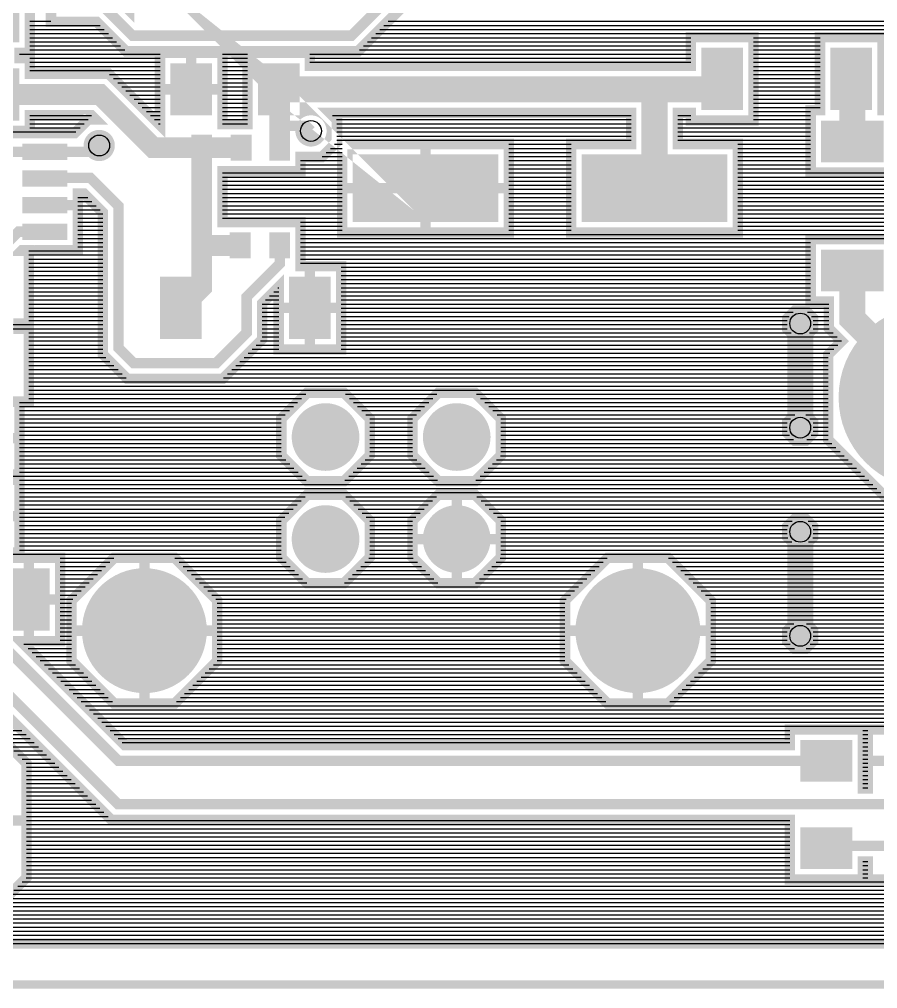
# Model space of a CAD drawing. Header units: inches. Extents: x -1.97 to 1.97, y -1.92 to 2.03.
# Drawn here: x 0.598 to 1.423, y -1.916 to -0.985 of the extents above; entities that cross this region are included whole.
import ezdxf

# ---------------------------------------------------------------- set-up
doc = ezdxf.new("R2010")
doc.units = ezdxf.units.IN
doc.layers.get('0').update_dxf_attribs({"linetype": 'CONTINUOUS'})

# ---------------------------------------------------------------- blocks, each defined once
blk = doc.blocks.new('EPAD')
at = {"const_width": 0.5}
blk.add_lwpolyline([(-0.25, 0, 1), (0.25, 0, 1)], format="xyb", close=True, dxfattribs=at)
blk = doc.blocks.new('RPAD')
blk.add_trace([(-0.5, -0.5), (-0.5, 0.5), (0.5, -0.5), (0.5, 0.5)])

msp = doc.modelspace()

# ---------------------------------------------------------------- linework, layer by layer
for points, const_width in [([(-1.86934, -1.911927), (-1.967765, -1.813502), (-1.967765, 1.926656), (-1.86934, 2.025081), (1.870817, 2.025081), (1.969243, 1.926656), (1.969243, -1.813502), (1.870817, -1.911927), (-1.86934, -1.911927)], 0.008), ([(0.663655, -0.957219), (0.707003, -1.000567), (0.917378, -1.000567), (0.9503, -0.967645), (0.9503, -0.897687), (0.937367, -0.884753), (0.925833, -0.873219), (0.917395, -0.873219), (0.901427, -0.873219), (0.894715, -0.873219), (0.892395, -0.873219)], 0.01), ([(0.628656, -0.92722), (0.628656, -0.987219), (0.672442, -0.987219), (0.70079, -1.015567), (0.923591, -1.015567), (0.9653, -0.973858)], 0.01), ([(0.703656, -0.92722), (0.703656, -0.976007), (0.698655, -0.971006)], 0.01), ([(0.848375, -1.108081), (0.848375, -1.087081), (0.848375, -1.053556), (0.845028, -1.050209), (0.847375, -1.052081)], 0.02), ([(1.925872, -0.957485), (1.925872, -1.681814), (1.866458, -1.6224), (1.757067, -1.6224), (1.679715, -1.699751), (1.679715, -1.809142), (1.74313, -1.872557), (0.54181, -1.872557), (0.605225, -1.809142), (0.605225, -1.699751), (0.527874, -1.6224)], 0.01), ([(0.548375, -0.947081), (0.608374, -0.947081), (0.608374, -1.017081)], 0.01), ([(0.608374, -1.017081), (0.598374, -1.017081), (0.598374, -1.022081), (0.608374, -1.022081), (0.608374, -1.037081), (0.684004, -1.037081), (0.733375, -1.086453), (0.733375, -1.017081), (0.793374, -1.017081), (0.793374, -1.085581), (0.817375, -1.085581), (0.817375, -1.017081), (0.877374, -1.017081), (0.877374, -1.029581), (1.243375, -1.029581), (1.243375, -1.002081), (1.303374, -1.002081), (1.303374, -1.082081), (1.243375, -1.082081), (1.243375, -1.074581), (1.230874, -1.074581), (1.230874, -1.104581), (1.288374, -1.104581), (1.288374, -1.189581), (1.128375, -1.189581), (1.128375, -1.104581), (1.185875, -1.104581), (1.185875, -1.074581), (0.896229, -1.074581), (0.903374, -1.081726), (0.903374, -1.102436), (0.88873, -1.117081), (0.868374, -1.117081), (0.868374, -1.130581), (0.793374, -1.130581), (0.793374, -1.179581), (0.868374, -1.179581), (0.868374, -1.222081), (0.907374, -1.222081), (0.907374, -1.302081), (0.847375, -1.302081), (0.847375, -1.241793), (0.831595, -1.257574), (0.831595, -1.292039), (0.793487, -1.330146), (0.701843, -1.330146), (0.678375, -1.306678), (0.678375, -1.170362), (0.660176, -1.152163), (0.654319, -1.152163), (0.654319, -1.206726), (0.600806, -1.206726), (0.600451, -1.207081), (0.607374, -1.207081), (0.607374, -1.277081), (0.592374, -1.277081)], 0.01), ([(1.427374, -1.072081), (1.438374, -1.072081), (1.438374, -1.132081), (1.358375, -1.132081), (1.358375, -1.072081), (1.367375, -1.072081), (1.367375, -1.002081), (1.427374, -1.002081), (1.427374, -1.072081)], 0.01), ([(0.763375, -1.017081), (0.763375, -1.052081)], 0.01), ([(0.847375, -1.052081), (1.210597, -1.052081), (1.263375, -1.052081), (1.273375, -1.042081)], 0.025), ([(1.398375, -1.102081), (1.398375, -1.043081), (1.397375, -1.042081)], 0.025), ([(1.208375, -1.147081), (1.208375, -1.054303), (1.210597, -1.052081)], 0.025), ([(0.578375, -1.057081), (0.67572, -1.057081), (0.708066, -1.089427), (0.72672, -1.108081), (0.773375, -1.108081)], 0.02), ([(0.733375, -1.052081), (0.763375, -1.052081)], 0.01), ([(0.793374, -1.052081), (0.763375, -1.052081)], 0.01), ([(0.591013, -1.094207), (0.651443, -1.094207), (0.664597, -1.081053), (0.671408, -1.081053), (0.667436, -1.077081), (0.608374, -1.077081), (0.608374, -1.092081), (0.548375, -1.092081)], 0.01), ([(0.878375, -1.092081), (0.873375, -1.087081), (0.848375, -1.087081)], 0.01), ([(0.773375, -1.202081), (0.773375, -1.108081)], 0.02), ([(0.811375, -1.108081), (0.773375, -1.108081)], 0.02), ([(0.493375, -1.317081), (0.493375, -1.242081), (0.567778, -1.167678), (0.567778, -1.139839), (0.567778, -1.130579), (0.586297, -1.112061), (0.614589, -1.112061), (0.615618, -1.113089), (0.622666, -1.112081)], 0.01), ([(0.622666, -1.112081), (0.668924, -1.112081), (0.674952, -1.106052)], 0.01), ([(0.908375, -1.104581), (0.908375, -1.189581), (1.068374, -1.189581), (1.068374, -1.104581), (0.908375, -1.104581)], 0.01), ([(0.988375, -1.104581), (0.988375, -1.147081)], 0.01), ([(0.848375, -1.202081), (0.848375, -1.219581), (0.816595, -1.251361), (0.816595, -1.285826), (0.787274, -1.315146), (0.708056, -1.315146), (0.693375, -1.300465), (0.693375, -1.164149), (0.666389, -1.137163), (0.623174, -1.137163), (0.622666, -1.137672)], 0.01), ([(0.908375, -1.147081), (0.988375, -1.147081)], 0.01), ([(0.988375, -1.189581), (0.988375, -1.147081)], 0.01), ([(1.068374, -1.147081), (0.988375, -1.147081)], 0.01), ([(0.654319, -1.163262), (0.622666, -1.163262)], 0.01), ([(0.622666, -1.188853), (0.597467, -1.188853), (0.576523, -1.209797), (0.576523, -1.238933), (0.573375, -1.242081), (0.577375, -1.242081)], 0.01), ([(1.438374, -1.249322), (1.514601, -1.249322), (1.572349, -1.30707), (1.572349, -1.388739), (1.514601, -1.446487), (1.432933, -1.446487), (1.375185, -1.388739), (1.375185, -1.30707), (1.388149, -1.294106), (1.375875, -1.281832), (1.375875, -1.256081), (1.358375, -1.256081), (1.358375, -1.196081), (1.438374, -1.196081), (1.438374, -1.249322)], 0.01), ([(0.773375, -1.202081), (0.773375, -1.242081), (0.753375, -1.262081)], 0.02), ([(0.810375, -1.202081), (0.773375, -1.202081)], 0.02), ([(0.877375, -1.222081), (0.877375, -1.262081)], 0.01), ([(1.473767, -1.347905), (1.398375, -1.272513), (1.398375, -1.226081)], 0.025), ([(0.847375, -1.262081), (0.877375, -1.262081)], 0.01), ([(0.907374, -1.262081), (0.877375, -1.262081)], 0.01), ([(0.877375, -1.302081), (0.877375, -1.262081)], 0.01), ([(1.343197, -1.289581), (1.353552, -1.289581), (1.360875, -1.282259), (1.360875, -1.271904), (1.353552, -1.264581), (1.343197, -1.264581), (1.335875, -1.271904), (1.335875, -1.282259), (1.343197, -1.289581)], 0.01), ([(1.348375, -1.377081), (1.348375, -1.277081)], 0.025), ([(0.592374, -1.282081), (0.607374, -1.282081), (0.607374, -1.352081), (0.547375, -1.352081)], 0.01), ([(0.934874, -1.403685), (0.934874, -1.368477), (0.909979, -1.343581), (0.874771, -1.343581), (0.849875, -1.368477), (0.849875, -1.403685), (0.874771, -1.428581), (0.909979, -1.428581), (0.934874, -1.403685)], 0.01), ([(1.060874, -1.403685), (1.060874, -1.368477), (1.035979, -1.343581), (1.000771, -1.343581), (0.975875, -1.368477), (0.975875, -1.403685), (1.000771, -1.428581), (1.035979, -1.428581), (1.060874, -1.403685)], 0.01), ([(0.538375, -1.422081), (0.598374, -1.422081), (0.598374, -1.352081), (0.538375, -1.352081), (0.538375, -1.422081)], 0.01), ([(1.343197, -1.389581), (1.353552, -1.389581), (1.360875, -1.382259), (1.360875, -1.371904), (1.353552, -1.364581), (1.343197, -1.364581), (1.335875, -1.371904), (1.335875, -1.382259), (1.343197, -1.389581)], 0.01), ([(0.598374, -1.387081), (0.568375, -1.387081)], 0.01), ([(0.538375, -1.497081), (0.598374, -1.497081), (0.598374, -1.427081), (0.538375, -1.427081), (0.538375, -1.497081)], 0.01), ([(0.934874, -1.501685), (0.934874, -1.466477), (0.909979, -1.441581), (0.874771, -1.441581), (0.849875, -1.466477), (0.849875, -1.501685), (0.874771, -1.526581), (0.909979, -1.526581), (0.934874, -1.501685)], 0.01), ([(1.060874, -1.501685), (1.060874, -1.466477), (1.035979, -1.441581), (1.000771, -1.441581), (0.975875, -1.466477), (0.975875, -1.501685), (1.000771, -1.526581), (1.035979, -1.526581), (1.060874, -1.501685)], 0.01), ([(1.018375, -1.441581), (1.018375, -1.484081)], 0.01), ([(0.598374, -1.462081), (0.568375, -1.462081)], 0.01), ([(1.343197, -1.489581), (1.353552, -1.489581), (1.360875, -1.482259), (1.360875, -1.471904), (1.353552, -1.464581), (1.343197, -1.464581), (1.335875, -1.471904), (1.335875, -1.482259), (1.343197, -1.489581)], 0.01), ([(1.348375, -1.577081), (1.348375, -1.477081)], 0.025), ([(0.975875, -1.484081), (1.018375, -1.484081)], 0.01), ([(1.018375, -1.526581), (1.018375, -1.484081)], 0.01), ([(1.060874, -1.484081), (1.018375, -1.484081)], 0.01), ([(1.483374, -1.667081), (1.413375, -1.667081), (1.413375, -1.723791), (1.408374, -1.723791), (1.408374, -1.667081), (1.338375, -1.667081), (1.338375, -1.682081), (0.699588, -1.682081), (0.599587, -1.582081), (0.637374, -1.582081), (0.637374, -1.502081), (0.577375, -1.502081)], 0.01), ([(0.607375, -1.502081), (0.607375, -1.542081)], 0.01), ([(0.788374, -1.601076), (0.788374, -1.543086), (0.74737, -1.502081), (0.68938, -1.502081), (0.648375, -1.543086), (0.648375, -1.601076), (0.68938, -1.642081), (0.74737, -1.642081), (0.788374, -1.601076)], 0.01), ([(0.718375, -1.502081), (0.718375, -1.572081)], 0.01), ([(1.262374, -1.601076), (1.262374, -1.543086), (1.22137, -1.502081), (1.16338, -1.502081), (1.122375, -1.543086), (1.122375, -1.601076), (1.16338, -1.642081), (1.22137, -1.642081), (1.262374, -1.601076)], 0.01), ([(1.192375, -1.502081), (1.192375, -1.572081)], 0.01), ([(0.483375, -1.542081), (0.538375, -1.542081), (0.540343, -1.54405), (0.693375, -1.697081), (1.373375, -1.697081)], 0.01), ([(0.577375, -1.542081), (0.607375, -1.542081)], 0.01), ([(0.637374, -1.542081), (0.607375, -1.542081)], 0.01), ([(0.607375, -1.582081), (0.607375, -1.542081)], 0.01), ([(1.343197, -1.589581), (1.353552, -1.589581), (1.360875, -1.582259), (1.360875, -1.571904), (1.353552, -1.564581), (1.343197, -1.564581), (1.335875, -1.571904), (1.335875, -1.582259), (1.343197, -1.589581)], 0.01), ([(0.648375, -1.572081), (0.718375, -1.572081)], 0.01), ([(0.718375, -1.642081), (0.718375, -1.572081)], 0.01), ([(0.788374, -1.572081), (0.718375, -1.572081)], 0.01), ([(1.122375, -1.572081), (1.192375, -1.572081)], 0.01), ([(1.192375, -1.642081), (1.192375, -1.572081)], 0.01), ([(1.262374, -1.572081), (1.192375, -1.572081)], 0.01), ([(1.523375, -1.697081), (1.523375, -1.719753), (1.504338, -1.73879), (0.692943, -1.73879), (0.563277, -1.609124), (0.546233, -1.592081), (0.428375, -1.592081), (0.319023, -1.592081), (0.318375, -1.59273), (0.312785, -1.598319)], 0.01), ([(0.54002, -1.607081), (0.68673, -1.75379), (1.338375, -1.75379), (1.338375, -1.811081), (1.408374, -1.811081), (1.408374, -1.793715), (1.413375, -1.793715), (1.413375, -1.811081), (1.483374, -1.811081)], 0.01), ([(1.413375, -1.697081), (1.448375, -1.697081)], 0.01), ([(0.605225, -1.754446), (0.473178, -1.754446)], 0.01), ([(1.373375, -1.781081), (1.373375, -1.778716), (1.445285, -1.778716), (1.445574, -1.779005), (1.448375, -1.778716), (1.448375, -1.781081)], 0.01)]:
    msp.add_lwpolyline(points, dxfattribs=dict(const_width=const_width))
for points in [[(0.608374, -0.98673), (0.628656, -0.98673)], [(0.952428, -0.98673), (1.525638, -0.98673)], [(0.608374, -0.990667), (0.67589, -0.990667)], [(0.608374, -0.994604), (0.679827, -0.994604)], [(0.944554, -0.994604), (1.526036, -0.994604)], [(0.948491, -0.990667), (1.525638, -0.990667)], [(0.608374, -0.998541), (0.683764, -0.998541)], [(0.608374, -1.002478), (0.687701, -1.002478)], [(0.93668, -1.002478), (1.243375, -1.002478)], [(0.940617, -0.998541), (1.529973, -0.998541)], [(1.303374, -1.002478), (1.367375, -1.002478)], [(0.608374, -1.006415), (0.691638, -1.006415)], [(0.608374, -1.010352), (0.695575, -1.010352)], [(0.608374, -1.014289), (0.699512, -1.014289)], [(0.924869, -1.014289), (1.243375, -1.014289)], [(0.928806, -1.010352), (1.243375, -1.010352)], [(0.932743, -1.006415), (1.243375, -1.006415)], [(1.303374, -1.006415), (1.367375, -1.006415)], [(1.303374, -1.010352), (1.367375, -1.010352)], [(1.303374, -1.014289), (1.367375, -1.014289)], [(0.598374, -1.018226), (0.733375, -1.018226)], [(0.608374, -1.022163), (0.733375, -1.022163)], [(0.793374, -1.018226), (0.817375, -1.018226)], [(0.793374, -1.022163), (0.817375, -1.022163)], [(0.877374, -1.018226), (1.243375, -1.018226)], [(0.877374, -1.022163), (1.243375, -1.022163)], [(1.303374, -1.018226), (1.367375, -1.018226)], [(1.303374, -1.022163), (1.367375, -1.022163)], [(0.608374, -1.0261), (0.733375, -1.0261)], [(0.608374, -1.030037), (0.733375, -1.030037)], [(0.793374, -1.0261), (0.817375, -1.0261)], [(0.793374, -1.030037), (0.817375, -1.030037)], [(0.877374, -1.0261), (1.243375, -1.0261)], [(1.303374, -1.0261), (1.367375, -1.0261)], [(1.303374, -1.030037), (1.367375, -1.030037)], [(0.608374, -1.033974), (0.733375, -1.033974)], [(0.684833, -1.037911), (0.733375, -1.037911)], [(0.68877, -1.041848), (0.733375, -1.041848)], [(0.793374, -1.033974), (0.817375, -1.033974)], [(0.793374, -1.037911), (0.817375, -1.037911)], [(0.793374, -1.041848), (0.817375, -1.041848)], [(1.303374, -1.033974), (1.367375, -1.033974)], [(1.303374, -1.037911), (1.367375, -1.037911)], [(1.303374, -1.041848), (1.367375, -1.041848)], [(0.692707, -1.045785), (0.733375, -1.045785)], [(0.696644, -1.049722), (0.733375, -1.049722)], [(0.793374, -1.045785), (0.817375, -1.045785)], [(0.793374, -1.049722), (0.817375, -1.049722)], [(1.303374, -1.045785), (1.367375, -1.045785)], [(1.303374, -1.049722), (1.367375, -1.049722)], [(0.700581, -1.053659), (0.733375, -1.053659)], [(0.704519, -1.057596), (0.733375, -1.057596)], [(0.793374, -1.053659), (0.817375, -1.053659)], [(0.793374, -1.057596), (0.817375, -1.057596)], [(1.303374, -1.053659), (1.367375, -1.053659)], [(1.303374, -1.057596), (1.367375, -1.057596)], [(0.708456, -1.061533), (0.733375, -1.061533)], [(0.712393, -1.06547), (0.733375, -1.06547)], [(0.71633, -1.069407), (0.733375, -1.069407)], [(0.793374, -1.061533), (0.817375, -1.061533)], [(0.793374, -1.06547), (0.817375, -1.06547)], [(0.793374, -1.069407), (0.817375, -1.069407)], [(1.303374, -1.061533), (1.367375, -1.061533)], [(1.303374, -1.06547), (1.367375, -1.06547)], [(1.303374, -1.069407), (1.367375, -1.069407)], [(0.608374, -1.077281), (0.667637, -1.077281)], [(0.720267, -1.073344), (0.733375, -1.073344)], [(0.724204, -1.077281), (0.733375, -1.077281)], [(0.793374, -1.073344), (0.817375, -1.073344)], [(0.793374, -1.077281), (0.817375, -1.077281)], [(0.89893, -1.077281), (1.185875, -1.077281)], [(1.230874, -1.077281), (1.243375, -1.077281)], [(1.303374, -1.073344), (1.358375, -1.073344)], [(1.303374, -1.077281), (1.358375, -1.077281)], [(0.608374, -1.081218), (0.664432, -1.081218)], [(0.608374, -1.085155), (0.660495, -1.085155)], [(0.608374, -1.089092), (0.656558, -1.089092)], [(0.728141, -1.081218), (0.733375, -1.081218)], [(0.732078, -1.085155), (0.733375, -1.085155)], [(0.793374, -1.081218), (0.817375, -1.081218)], [(0.793374, -1.085155), (0.817375, -1.085155)], [(0.902867, -1.081218), (1.185875, -1.081218)], [(0.903374, -1.085155), (1.185875, -1.085155)], [(0.903374, -1.089092), (1.185875, -1.089092)], [(1.230874, -1.081218), (1.243375, -1.081218)], [(1.230874, -1.085155), (1.358375, -1.085155)], [(1.230874, -1.089092), (1.358375, -1.089092)], [(1.303374, -1.081218), (1.358375, -1.081218)], [(0.509374, -1.093029), (0.652621, -1.093029)], [(0.903374, -1.093029), (1.185875, -1.093029)], [(0.903374, -1.096966), (1.185875, -1.096966)], [(1.230874, -1.093029), (1.358375, -1.093029)], [(1.230874, -1.096966), (1.358375, -1.096966)], [(0.90097, -1.10484), (0.908375, -1.10484)], [(0.903374, -1.100903), (1.185875, -1.100903)], [(1.068374, -1.10484), (1.128375, -1.10484)], [(1.230874, -1.100903), (1.358375, -1.100903)], [(1.288374, -1.10484), (1.358375, -1.10484)], [(0.889159, -1.116651), (0.908375, -1.116651)], [(0.893096, -1.112714), (0.908375, -1.112714)], [(0.897033, -1.108777), (0.908375, -1.108777)], [(1.068374, -1.108777), (1.128375, -1.108777)], [(1.068374, -1.112714), (1.128375, -1.112714)], [(1.068374, -1.116651), (1.128375, -1.116651)], [(1.288374, -1.108777), (1.358375, -1.108777)], [(1.288374, -1.112714), (1.358375, -1.112714)], [(1.288374, -1.116651), (1.358375, -1.116651)], [(0.868374, -1.120588), (0.908375, -1.120588)], [(0.868374, -1.124525), (0.908375, -1.124525)], [(1.068374, -1.120588), (1.128375, -1.120588)], [(1.068374, -1.124525), (1.128375, -1.124525)], [(1.288374, -1.120588), (1.358375, -1.120588)], [(1.288374, -1.124525), (1.358375, -1.124525)], [(0.793374, -1.132399), (0.908375, -1.132399)], [(0.868374, -1.128462), (0.908375, -1.128462)], [(1.068374, -1.128462), (1.128375, -1.128462)], [(1.068374, -1.132399), (1.128375, -1.132399)], [(1.288374, -1.128462), (1.358375, -1.128462)], [(1.288374, -1.132399), (1.495263, -1.132399)], [(0.793374, -1.136336), (0.908375, -1.136336)], [(0.793374, -1.140273), (0.908375, -1.140273)], [(0.793374, -1.14421), (0.908375, -1.14421)], [(1.068374, -1.136336), (1.128375, -1.136336)], [(1.068374, -1.140273), (1.128375, -1.140273)], [(1.068374, -1.14421), (1.128375, -1.14421)], [(1.288374, -1.136336), (1.495263, -1.136336)], [(1.288374, -1.140273), (1.495263, -1.140273)], [(1.288374, -1.14421), (1.495263, -1.14421)], [(0.793374, -1.148147), (0.908375, -1.148147)], [(0.793374, -1.152084), (0.908375, -1.152084)], [(1.068374, -1.148147), (1.128375, -1.148147)], [(1.068374, -1.152084), (1.128375, -1.152084)], [(1.288374, -1.148147), (1.495263, -1.148147)], [(1.288374, -1.152084), (1.495263, -1.152084)], [(0.654319, -1.156021), (0.664035, -1.156021)], [(0.654319, -1.159958), (0.667972, -1.159958)], [(0.793374, -1.156021), (0.908375, -1.156021)], [(0.793374, -1.159958), (0.908375, -1.159958)], [(1.068374, -1.156021), (1.128375, -1.156021)], [(1.068374, -1.159958), (1.128375, -1.159958)], [(1.288374, -1.156021), (1.495263, -1.156021)], [(1.288374, -1.159958), (1.495263, -1.159958)], [(0.654319, -1.163895), (0.671909, -1.163895)], [(0.654319, -1.167832), (0.675846, -1.167832)], [(0.654319, -1.171769), (0.678375, -1.171769)], [(0.793374, -1.163895), (0.908375, -1.163895)], [(0.793374, -1.167832), (0.908375, -1.167832)], [(0.793374, -1.171769), (0.908375, -1.171769)], [(1.068374, -1.163895), (1.128375, -1.163895)], [(1.068374, -1.167832), (1.128375, -1.167832)], [(1.068374, -1.171769), (1.128375, -1.171769)], [(1.288374, -1.163895), (1.495263, -1.163895)], [(1.288374, -1.167832), (1.495263, -1.167832)], [(1.288374, -1.171769), (1.495263, -1.171769)], [(0.654319, -1.175706), (0.678375, -1.175706)], [(0.654319, -1.179643), (0.678375, -1.179643)], [(0.793374, -1.175706), (0.908375, -1.175706)], [(0.868374, -1.179643), (0.908375, -1.179643)], [(1.068374, -1.175706), (1.128375, -1.175706)], [(1.068374, -1.179643), (1.128375, -1.179643)], [(1.288374, -1.175706), (1.495263, -1.175706)], [(1.288374, -1.179643), (1.495263, -1.179643)], [(0.654319, -1.18358), (0.678375, -1.18358)], [(0.654319, -1.187517), (0.678375, -1.187517)], [(0.654319, -1.191454), (0.678375, -1.191454)], [(0.868374, -1.18358), (0.908375, -1.18358)], [(0.868374, -1.187517), (0.908375, -1.187517)], [(0.868374, -1.191454), (1.495263, -1.191454)], [(1.068374, -1.18358), (1.128375, -1.18358)], [(1.068374, -1.187517), (1.128375, -1.187517)], [(1.288374, -1.18358), (1.495263, -1.18358)], [(1.288374, -1.187517), (1.495263, -1.187517)], [(0.654319, -1.195391), (0.678375, -1.195391)], [(0.654319, -1.199328), (0.678375, -1.199328)], [(0.868374, -1.195391), (1.495263, -1.195391)], [(0.868374, -1.199328), (1.358375, -1.199328)], [(0.607374, -1.207202), (0.678375, -1.207202)], [(0.654319, -1.203265), (0.678375, -1.203265)], [(0.868374, -1.203265), (1.358375, -1.203265)], [(0.868374, -1.207202), (1.358375, -1.207202)], [(0.607374, -1.211139), (0.678375, -1.211139)], [(0.607374, -1.215076), (0.678375, -1.215076)], [(0.607374, -1.219013), (0.678375, -1.219013)], [(0.868374, -1.211139), (1.358375, -1.211139)], [(0.868374, -1.215076), (1.358375, -1.215076)], [(0.868374, -1.219013), (1.358375, -1.219013)], [(0.607374, -1.22295), (0.678375, -1.22295)], [(0.607374, -1.226887), (0.678375, -1.226887)], [(0.907374, -1.22295), (1.358375, -1.22295)], [(0.907374, -1.226887), (1.358375, -1.226887)], [(0.607374, -1.230824), (0.678375, -1.230824)], [(0.607374, -1.234761), (0.678375, -1.234761)], [(0.907374, -1.230824), (1.358375, -1.230824)], [(0.907374, -1.234761), (1.358375, -1.234761)], [(0.607374, -1.238698), (0.678375, -1.238698)], [(0.607374, -1.242635), (0.678375, -1.242635)], [(0.607374, -1.246572), (0.678375, -1.246572)], [(0.842596, -1.246572), (0.847375, -1.246572)], [(0.846533, -1.242635), (0.847375, -1.242635)], [(0.907374, -1.238698), (1.358375, -1.238698)], [(0.907374, -1.242635), (1.358375, -1.242635)], [(0.907374, -1.246572), (1.358375, -1.246572)], [(0.607374, -1.250509), (0.678375, -1.250509)], [(0.607374, -1.254446), (0.678375, -1.254446)], [(0.834722, -1.254446), (0.847375, -1.254446)], [(0.838659, -1.250509), (0.847375, -1.250509)], [(0.907374, -1.250509), (1.358375, -1.250509)], [(0.907374, -1.254446), (1.358375, -1.254446)], [(0.607374, -1.258383), (0.678375, -1.258383)], [(0.607374, -1.26232), (0.678375, -1.26232)], [(0.831595, -1.258383), (0.847375, -1.258383)], [(0.831595, -1.26232), (0.847375, -1.26232)], [(0.907374, -1.258383), (1.375875, -1.258383)], [(0.907374, -1.26232), (1.375875, -1.26232)], [(0.607374, -1.266257), (0.678375, -1.266257)], [(0.607374, -1.270194), (0.678375, -1.270194)], [(0.607374, -1.274131), (0.678375, -1.274131)], [(0.831595, -1.266257), (0.847375, -1.266257)], [(0.831595, -1.270194), (0.847375, -1.270194)], [(0.831595, -1.274131), (0.847375, -1.274131)], [(0.907374, -1.266257), (1.341521, -1.266257)], [(0.907374, -1.270194), (1.337584, -1.270194)], [(0.907374, -1.274131), (1.335875, -1.274131)], [(1.355229, -1.266257), (1.375875, -1.266257)], [(1.359166, -1.270194), (1.375875, -1.270194)], [(1.360875, -1.274131), (1.375875, -1.274131)], [(0.592374, -1.278069), (0.678375, -1.278069)], [(0.592374, -1.282006), (0.678375, -1.282006)], [(0.831595, -1.278069), (0.847375, -1.278069)], [(0.831595, -1.282006), (0.847375, -1.282006)], [(0.907374, -1.278069), (1.335875, -1.278069)], [(0.907374, -1.282006), (1.335875, -1.282006)], [(1.360875, -1.278069), (1.375875, -1.278069)], [(1.360875, -1.282006), (1.376049, -1.282006)], [(0.607374, -1.285943), (0.678375, -1.285943)], [(0.607374, -1.28988), (0.678375, -1.28988)], [(0.607374, -1.293817), (0.678375, -1.293817)], [(0.829817, -1.293817), (0.847375, -1.293817)], [(0.831595, -1.285943), (0.847375, -1.285943)], [(0.831595, -1.28988), (0.847375, -1.28988)], [(0.907374, -1.285943), (1.339559, -1.285943)], [(0.907374, -1.28988), (1.383923, -1.28988)], [(0.907374, -1.293817), (1.38786, -1.293817)], [(1.357191, -1.285943), (1.379986, -1.285943)], [(0.607374, -1.297754), (0.678375, -1.297754)], [(0.607374, -1.301691), (0.678375, -1.301691)], [(0.821943, -1.301691), (0.847375, -1.301691)], [(0.82588, -1.297754), (0.847375, -1.297754)], [(0.907374, -1.297754), (1.384502, -1.297754)], [(0.907374, -1.301691), (1.380565, -1.301691)], [(0.607374, -1.305628), (0.678375, -1.305628)], [(0.607374, -1.309565), (0.681262, -1.309565)], [(0.814069, -1.309565), (1.375185, -1.309565)], [(0.818006, -1.305628), (1.376628, -1.305628)], [(0.607374, -1.313502), (0.685199, -1.313502)], [(0.607374, -1.317439), (0.689136, -1.317439)], [(0.607374, -1.321376), (0.693073, -1.321376)], [(0.802258, -1.321376), (1.375185, -1.321376)], [(0.806195, -1.317439), (1.375185, -1.317439)], [(0.810132, -1.313502), (1.375185, -1.313502)], [(0.607374, -1.325313), (0.69701, -1.325313)], [(0.607374, -1.32925), (0.700947, -1.32925)], [(0.794384, -1.32925), (1.375185, -1.32925)], [(0.798321, -1.325313), (1.375185, -1.325313)], [(0.607374, -1.333187), (1.375185, -1.333187)], [(0.607374, -1.337124), (1.375185, -1.337124)], [(0.607374, -1.341061), (1.375185, -1.341061)], [(0.607374, -1.344998), (0.873355, -1.344998)], [(0.607374, -1.348935), (0.869418, -1.348935)], [(0.911395, -1.344998), (0.999355, -1.344998)], [(0.915332, -1.348935), (0.995418, -1.348935)], [(1.037395, -1.344998), (1.375185, -1.344998)], [(1.041332, -1.348935), (1.375185, -1.348935)], [(0.598374, -1.352872), (0.865481, -1.352872)], [(0.598374, -1.356809), (0.861544, -1.356809)], [(0.919269, -1.352872), (0.991481, -1.352872)], [(0.923206, -1.356809), (0.987544, -1.356809)], [(1.045269, -1.352872), (1.375185, -1.352872)], [(1.049206, -1.356809), (1.375185, -1.356809)], [(0.598374, -1.360746), (0.857607, -1.360746)], [(0.598374, -1.364683), (0.85367, -1.364683)], [(0.927143, -1.360746), (0.983607, -1.360746)], [(0.93108, -1.364683), (0.97967, -1.364683)], [(1.053143, -1.360746), (1.375185, -1.360746)], [(1.05708, -1.364683), (1.343096, -1.364683)], [(1.353654, -1.364683), (1.375185, -1.364683)], [(0.598374, -1.36862), (0.849875, -1.36862)], [(0.598374, -1.372557), (0.849875, -1.372557)], [(0.598374, -1.376494), (0.849875, -1.376494)], [(0.934874, -1.36862), (0.975875, -1.36862)], [(0.934874, -1.372557), (0.975875, -1.372557)], [(0.934874, -1.376494), (0.975875, -1.376494)], [(1.060874, -1.36862), (1.339159, -1.36862)], [(1.060874, -1.372557), (1.335875, -1.372557)], [(1.060874, -1.376494), (1.335875, -1.376494)], [(1.357591, -1.36862), (1.375185, -1.36862)], [(1.360875, -1.372557), (1.375185, -1.372557)], [(1.360875, -1.376494), (1.375185, -1.376494)], [(0.598374, -1.380431), (0.849875, -1.380431)], [(0.598374, -1.384368), (0.849875, -1.384368)], [(0.934874, -1.380431), (0.975875, -1.380431)], [(0.934874, -1.384368), (0.975875, -1.384368)], [(1.060874, -1.380431), (1.335875, -1.380431)], [(1.060874, -1.384368), (1.337984, -1.384368)], [(1.358766, -1.384368), (1.375185, -1.384368)], [(1.360875, -1.380431), (1.375185, -1.380431)], [(0.598374, -1.388305), (0.849875, -1.388305)], [(0.598374, -1.392242), (0.849875, -1.392242)], [(0.598374, -1.396179), (0.849875, -1.396179)], [(0.934874, -1.388305), (0.975875, -1.388305)], [(0.934874, -1.392242), (0.975875, -1.392242)], [(0.934874, -1.396179), (0.975875, -1.396179)], [(1.060874, -1.388305), (1.341921, -1.388305)], [(1.060874, -1.392242), (1.378687, -1.392242)], [(1.060874, -1.396179), (1.382624, -1.396179)], [(1.354829, -1.388305), (1.375185, -1.388305)], [(0.598374, -1.400116), (0.849875, -1.400116)], [(0.598374, -1.404053), (0.850243, -1.404053)], [(0.934507, -1.404053), (0.976243, -1.404053)], [(0.934874, -1.400116), (0.975875, -1.400116)], [(1.060507, -1.404053), (1.390498, -1.404053)], [(1.060874, -1.400116), (1.386561, -1.400116)], [(0.598374, -1.40799), (0.85418, -1.40799)], [(0.598374, -1.411927), (0.858117, -1.411927)], [(0.926633, -1.411927), (0.984117, -1.411927)], [(0.93057, -1.40799), (0.98018, -1.40799)], [(1.052633, -1.411927), (1.398372, -1.411927)], [(1.05657, -1.40799), (1.394435, -1.40799)], [(0.504374, -1.423738), (0.869928, -1.423738)], [(0.598374, -1.415864), (0.862054, -1.415864)], [(0.598374, -1.419801), (0.865991, -1.419801)], [(0.914822, -1.423738), (0.995928, -1.423738)], [(0.918759, -1.419801), (0.991991, -1.419801)], [(0.922696, -1.415864), (0.988054, -1.415864)], [(1.040822, -1.423738), (1.410183, -1.423738)], [(1.044759, -1.419801), (1.406246, -1.419801)], [(1.048696, -1.415864), (1.402309, -1.415864)], [(0.598374, -1.427675), (0.873865, -1.427675)], [(0.598374, -1.431612), (1.418057, -1.431612)], [(0.910885, -1.427675), (0.999865, -1.427675)], [(1.036885, -1.427675), (1.41412, -1.427675)], [(0.598374, -1.435549), (1.421994, -1.435549)], [(0.598374, -1.439486), (1.425931, -1.439486)], [(0.598374, -1.443423), (0.87293, -1.443423)], [(0.598374, -1.44736), (0.868993, -1.44736)], [(0.598374, -1.451297), (0.865056, -1.451297)], [(0.91182, -1.443423), (0.99893, -1.443423)], [(0.915757, -1.44736), (0.994993, -1.44736)], [(0.919694, -1.451297), (0.991056, -1.451297)], [(1.03782, -1.443423), (1.429869, -1.443423)], [(1.041757, -1.44736), (1.925872, -1.44736)], [(1.045694, -1.451297), (1.925872, -1.451297)], [(0.598374, -1.455234), (0.861119, -1.455234)], [(0.598374, -1.459171), (0.857181, -1.459171)], [(0.923631, -1.455234), (0.987119, -1.455234)], [(0.927568, -1.459171), (0.983181, -1.459171)], [(1.049631, -1.455234), (1.925872, -1.455234)], [(1.053568, -1.459171), (1.925872, -1.459171)], [(0.598374, -1.463108), (0.853244, -1.463108)], [(0.598374, -1.467045), (0.849875, -1.467045)], [(0.598374, -1.470982), (0.849875, -1.470982)], [(0.931505, -1.463108), (0.979244, -1.463108)], [(0.934874, -1.467045), (0.975875, -1.467045)], [(0.934874, -1.470982), (0.975875, -1.470982)], [(1.057505, -1.463108), (1.925872, -1.463108)], [(1.060874, -1.467045), (1.340733, -1.467045)], [(1.060874, -1.470982), (1.336796, -1.470982)], [(1.356016, -1.467045), (1.925872, -1.467045)], [(1.359953, -1.470982), (1.925872, -1.470982)], [(0.598374, -1.474919), (0.849875, -1.474919)], [(0.598374, -1.478856), (0.849875, -1.478856)], [(0.934874, -1.474919), (0.975875, -1.474919)], [(0.934874, -1.478856), (0.975875, -1.478856)], [(1.060874, -1.474919), (1.335875, -1.474919)], [(1.060874, -1.478856), (1.335875, -1.478856)], [(1.360875, -1.474919), (1.925872, -1.474919)], [(1.360875, -1.478856), (1.925872, -1.478856)], [(0.598374, -1.482793), (0.849875, -1.482793)], [(0.598374, -1.48673), (0.849875, -1.48673)], [(0.934874, -1.482793), (0.975875, -1.482793)], [(0.934874, -1.48673), (0.975875, -1.48673)], [(1.060874, -1.482793), (1.336409, -1.482793)], [(1.060874, -1.48673), (1.340346, -1.48673)], [(1.356404, -1.48673), (1.925872, -1.48673)], [(1.360341, -1.482793), (1.925872, -1.482793)], [(0.504374, -1.498541), (0.849875, -1.498541)], [(0.598374, -1.490667), (0.849875, -1.490667)], [(0.598374, -1.494604), (0.849875, -1.494604)], [(0.934874, -1.490667), (0.975875, -1.490667)], [(0.934874, -1.494604), (0.975875, -1.494604)], [(0.934874, -1.498541), (0.975875, -1.498541)], [(1.060874, -1.490667), (1.925872, -1.490667)], [(1.060874, -1.494604), (1.925872, -1.494604)], [(1.060874, -1.498541), (1.925872, -1.498541)], [(0.637374, -1.502478), (0.688983, -1.502478)], [(0.637374, -1.506415), (0.685046, -1.506415)], [(0.747766, -1.502478), (0.850668, -1.502478)], [(0.751703, -1.506415), (0.854605, -1.506415)], [(0.930144, -1.506415), (0.980605, -1.506415)], [(0.934081, -1.502478), (0.976668, -1.502478)], [(1.056144, -1.506415), (1.159046, -1.506415)], [(1.060081, -1.502478), (1.162983, -1.502478)], [(1.221766, -1.502478), (1.925872, -1.502478)], [(1.225703, -1.506415), (1.925872, -1.506415)], [(0.637374, -1.510352), (0.681109, -1.510352)], [(0.637374, -1.514289), (0.677172, -1.514289)], [(0.75564, -1.510352), (0.858542, -1.510352)], [(0.759577, -1.514289), (0.862479, -1.514289)], [(0.92227, -1.514289), (0.988479, -1.514289)], [(0.926207, -1.510352), (0.984542, -1.510352)], [(1.04827, -1.514289), (1.151172, -1.514289)], [(1.052207, -1.510352), (1.155109, -1.510352)], [(1.22964, -1.510352), (1.925872, -1.510352)], [(1.233577, -1.514289), (1.925872, -1.514289)], [(0.637374, -1.518226), (0.673235, -1.518226)], [(0.637374, -1.522163), (0.669298, -1.522163)], [(0.637374, -1.5261), (0.665361, -1.5261)], [(0.763514, -1.518226), (0.866416, -1.518226)], [(0.767451, -1.522163), (0.870353, -1.522163)], [(0.771388, -1.5261), (0.87429, -1.5261)], [(0.910459, -1.5261), (1.00029, -1.5261)], [(0.914396, -1.522163), (0.996353, -1.522163)], [(0.918333, -1.518226), (0.992416, -1.518226)], [(1.036459, -1.5261), (1.139361, -1.5261)], [(1.040396, -1.522163), (1.143298, -1.522163)], [(1.044333, -1.518226), (1.147235, -1.518226)], [(1.237514, -1.518226), (1.925872, -1.518226)], [(1.241451, -1.522163), (1.925872, -1.522163)], [(1.245388, -1.5261), (1.925872, -1.5261)], [(0.637374, -1.530037), (0.661424, -1.530037)], [(0.637374, -1.533974), (0.657487, -1.533974)], [(0.775325, -1.530037), (1.135424, -1.530037)], [(0.779262, -1.533974), (1.131487, -1.533974)], [(1.249325, -1.530037), (1.925872, -1.530037)], [(1.253262, -1.533974), (1.925872, -1.533974)], [(0.637374, -1.537911), (0.65355, -1.537911)], [(0.637374, -1.541848), (0.649613, -1.541848)], [(0.783199, -1.537911), (1.12755, -1.537911)], [(0.787136, -1.541848), (1.123613, -1.541848)], [(1.257199, -1.537911), (1.925872, -1.537911)], [(1.261136, -1.541848), (1.925872, -1.541848)], [(0.637374, -1.545785), (0.648375, -1.545785)], [(0.637374, -1.549722), (0.648375, -1.549722)], [(0.637374, -1.553659), (0.648375, -1.553659)], [(0.788374, -1.545785), (1.122375, -1.545785)], [(0.788374, -1.549722), (1.122375, -1.549722)], [(0.788374, -1.553659), (1.122375, -1.553659)], [(1.262374, -1.545785), (1.925872, -1.545785)], [(1.262374, -1.549722), (1.925872, -1.549722)], [(1.262374, -1.553659), (1.925872, -1.553659)], [(0.637374, -1.557596), (0.648375, -1.557596)], [(0.637374, -1.561533), (0.648375, -1.561533)], [(0.788374, -1.557596), (1.122375, -1.557596)], [(0.788374, -1.561533), (1.122375, -1.561533)], [(1.262374, -1.557596), (1.925872, -1.557596)], [(1.262374, -1.561533), (1.925872, -1.561533)], [(0.637374, -1.56547), (0.648375, -1.56547)], [(0.637374, -1.569407), (0.648375, -1.569407)], [(0.637374, -1.573344), (0.648375, -1.573344)], [(0.788374, -1.56547), (1.122375, -1.56547)], [(0.788374, -1.569407), (1.122375, -1.569407)], [(0.788374, -1.573344), (1.122375, -1.573344)], [(1.262374, -1.56547), (1.342308, -1.56547)], [(1.262374, -1.569407), (1.338371, -1.569407)], [(1.262374, -1.573344), (1.335875, -1.573344)], [(1.354441, -1.56547), (1.442308, -1.56547)], [(1.358378, -1.569407), (1.438371, -1.569407)], [(1.360875, -1.573344), (1.435875, -1.573344)], [(0.637374, -1.577281), (0.648375, -1.577281)], [(0.637374, -1.581218), (0.648375, -1.581218)], [(0.788374, -1.577281), (1.122375, -1.577281)], [(0.788374, -1.581218), (1.122375, -1.581218)], [(1.262374, -1.577281), (1.335875, -1.577281)], [(1.262374, -1.581218), (1.335875, -1.581218)], [(1.360875, -1.577281), (1.435875, -1.577281)], [(1.360875, -1.581218), (1.435875, -1.581218)], [(0.602661, -1.585155), (0.648375, -1.585155)], [(0.606598, -1.589092), (0.648375, -1.589092)], [(0.788374, -1.585155), (1.122375, -1.585155)], [(0.788374, -1.589092), (1.122375, -1.589092)], [(1.262374, -1.585155), (1.338771, -1.585155)], [(1.262374, -1.589092), (1.342708, -1.589092)], [(1.354041, -1.589092), (1.442708, -1.589092)], [(1.357978, -1.585155), (1.438771, -1.585155)], [(0.610535, -1.593029), (0.648375, -1.593029)], [(0.614472, -1.596966), (0.648375, -1.596966)], [(0.618409, -1.600903), (0.648375, -1.600903)], [(0.788374, -1.593029), (1.122375, -1.593029)], [(0.788374, -1.596966), (1.122375, -1.596966)], [(0.788374, -1.600903), (1.122375, -1.600903)], [(1.262374, -1.593029), (1.925872, -1.593029)], [(1.262374, -1.596966), (1.925872, -1.596966)], [(1.262374, -1.600903), (1.925872, -1.600903)], [(0.622346, -1.60484), (0.652139, -1.60484)], [(0.626283, -1.608777), (0.656076, -1.608777)], [(0.780673, -1.608777), (1.130076, -1.608777)], [(0.78461, -1.60484), (1.126139, -1.60484)], [(1.254673, -1.608777), (1.925872, -1.608777)], [(1.25861, -1.60484), (1.925872, -1.60484)], [(0.63022, -1.612714), (0.660013, -1.612714)], [(0.634157, -1.616651), (0.66395, -1.616651)], [(0.772799, -1.616651), (1.13795, -1.616651)], [(0.776736, -1.612714), (1.134013, -1.612714)], [(1.246799, -1.616651), (1.925872, -1.616651)], [(1.250736, -1.612714), (1.925872, -1.612714)], [(0.638094, -1.620588), (0.667887, -1.620588)], [(0.642031, -1.624525), (0.671824, -1.624525)], [(0.645969, -1.628462), (0.675761, -1.628462)], [(0.760988, -1.628462), (1.149761, -1.628462)], [(0.764925, -1.624525), (1.145824, -1.624525)], [(0.768862, -1.620588), (1.141887, -1.620588)], [(1.234988, -1.628462), (1.751004, -1.628462)], [(1.238925, -1.624525), (1.754941, -1.624525)], [(1.242862, -1.620588), (1.925872, -1.620588)], [(0.649906, -1.632399), (0.679698, -1.632399)], [(0.653843, -1.636336), (0.683635, -1.636336)], [(0.753114, -1.636336), (1.157635, -1.636336)], [(0.757051, -1.632399), (1.153698, -1.632399)], [(1.227114, -1.636336), (1.74313, -1.636336)], [(1.231051, -1.632399), (1.747067, -1.632399)], [(0.65778, -1.640273), (0.687572, -1.640273)], [(0.661717, -1.64421), (1.735256, -1.64421)], [(0.749177, -1.640273), (1.161572, -1.640273)], [(1.223177, -1.640273), (1.739193, -1.640273)], [(0.665654, -1.648147), (1.731319, -1.648147)], [(0.669591, -1.652084), (1.727382, -1.652084)], [(0.673528, -1.656021), (1.723445, -1.656021)], [(0.677465, -1.659958), (1.719508, -1.659958)], [(0.681402, -1.663895), (1.715571, -1.663895)], [(0.573306, -1.667832), (0.600772, -1.667832)], [(0.577243, -1.671769), (0.604709, -1.671769)], [(0.58118, -1.675706), (0.608646, -1.675706)], [(0.685339, -1.667832), (1.338375, -1.667832)], [(0.689276, -1.671769), (1.338375, -1.671769)], [(0.693213, -1.675706), (1.338375, -1.675706)], [(1.408374, -1.667832), (1.413375, -1.667832)], [(1.408374, -1.671769), (1.413375, -1.671769)], [(1.408374, -1.675706), (1.413375, -1.675706)], [(0.585117, -1.679643), (0.612583, -1.679643)], [(0.589054, -1.68358), (0.61652, -1.68358)], [(0.69715, -1.679643), (1.338375, -1.679643)], [(1.408374, -1.679643), (1.413375, -1.679643)], [(1.408374, -1.68358), (1.413375, -1.68358)], [(0.592991, -1.687517), (0.620457, -1.687517)], [(0.596928, -1.691454), (0.624394, -1.691454)], [(1.408374, -1.687517), (1.413375, -1.687517)], [(1.408374, -1.691454), (1.413375, -1.691454)], [(0.600865, -1.695391), (0.628331, -1.695391)], [(0.604802, -1.699328), (0.632268, -1.699328)], [(0.605225, -1.703265), (0.636205, -1.703265)], [(1.408374, -1.695391), (1.413375, -1.695391)], [(1.408374, -1.699328), (1.413375, -1.699328)], [(1.408374, -1.703265), (1.413375, -1.703265)], [(0.605225, -1.707202), (0.640142, -1.707202)], [(0.605225, -1.711139), (0.644079, -1.711139)], [(1.408374, -1.707202), (1.413375, -1.707202)], [(1.408374, -1.711139), (1.413375, -1.711139)], [(0.605225, -1.715076), (0.648016, -1.715076)], [(0.605225, -1.719013), (0.651953, -1.719013)], [(1.408374, -1.715076), (1.413375, -1.715076)], [(1.408374, -1.719013), (1.413375, -1.719013)], [(0.605225, -1.72295), (0.65589, -1.72295)], [(0.605225, -1.726887), (0.659827, -1.726887)], [(0.605225, -1.730824), (0.663764, -1.730824)], [(1.408374, -1.72295), (1.413375, -1.72295)], [(0.605225, -1.734761), (0.667701, -1.734761)], [(0.605225, -1.738698), (0.671638, -1.738698)], [(0.605225, -1.742635), (0.675575, -1.742635)], [(0.605225, -1.746572), (0.679512, -1.746572)], [(0.605225, -1.750509), (0.683449, -1.750509)], [(0.605225, -1.754446), (1.338375, -1.754446)], [(0.605225, -1.758383), (1.338375, -1.758383)], [(0.605225, -1.76232), (1.338375, -1.76232)], [(0.605225, -1.766257), (1.338375, -1.766257)], [(0.605225, -1.770194), (1.338375, -1.770194)], [(0.605225, -1.774131), (1.338375, -1.774131)], [(0.605225, -1.778069), (1.338375, -1.778069)], [(0.605225, -1.782006), (1.338375, -1.782006)], [(0.605225, -1.785943), (1.338375, -1.785943)], [(0.605225, -1.78988), (1.338375, -1.78988)], [(0.605225, -1.793817), (1.338375, -1.793817)], [(1.408374, -1.793817), (1.413375, -1.793817)], [(0.605225, -1.797754), (1.338375, -1.797754)], [(0.605225, -1.801691), (1.338375, -1.801691)], [(0.605225, -1.805628), (1.338375, -1.805628)], [(1.408374, -1.797754), (1.413375, -1.797754)], [(1.408374, -1.801691), (1.413375, -1.801691)], [(1.408374, -1.805628), (1.413375, -1.805628)], [(0.600865, -1.813502), (1.684075, -1.813502)], [(0.604802, -1.809565), (1.338375, -1.809565)], [(1.408374, -1.809565), (1.413375, -1.809565)], [(0.592991, -1.821376), (1.691949, -1.821376)], [(0.596928, -1.817439), (1.688012, -1.817439)], [(0.58118, -1.833187), (1.70376, -1.833187)], [(0.585117, -1.82925), (1.699823, -1.82925)], [(0.589054, -1.825313), (1.695886, -1.825313)], [(0.573306, -1.841061), (1.711634, -1.841061)], [(0.577243, -1.837124), (1.707697, -1.837124)], [(0.565432, -1.848935), (1.719508, -1.848935)], [(0.569369, -1.844998), (1.715571, -1.844998)], [(0.553621, -1.860746), (1.731319, -1.860746)], [(0.557558, -1.856809), (1.727382, -1.856809)], [(0.561495, -1.852872), (1.723445, -1.852872)], [(0.545747, -1.86862), (1.739193, -1.86862)], [(0.549684, -1.864683), (1.735256, -1.864683)], [(0.54181, -1.872557), (1.74313, -1.872557)]]:
    msp.add_lwpolyline(points)
for centre in [(0.878375, -1.092081), (0.674952, -1.106052), (1.348375, -1.277081), (1.348375, -1.377081), (1.348375, -1.477081), (1.348375, -1.577081)]:
    msp.add_circle(centre, 0.01)

# ---------------------------------------------------------------- block references
for p, xscale, yscale, rotation in [((0.578375, -0.982081), 0.04, 0.05, 180), ((0.578375, -1.057081), 0.04, 0.05, 180), ((0.763375, -1.052081), 0.04, 0.05, 180), ((0.847375, -1.052081), 0.04, 0.05, 180), ((1.398375, -1.102081), 0.04, 0.06, 90), ((0.811375, -1.108081), 0.02, 0.025, 180), ((0.622666, -1.112081), 0.015748, 0.043307, 90), ((0.988375, -1.147081), 0.065, 0.14, 270), ((1.208375, -1.147081), 0.065, 0.14, 270), ((0.622666, -1.137672), 0.015748, 0.043307, 90), ((0.622666, -1.163262), 0.015748, 0.043307, 90), ((0.622666, -1.188853), 0.015748, 0.043307, 90), ((1.398375, -1.226081), 0.04, 0.06, 90), ((1.373375, -1.697081), 0.04, 0.05, 270), ((1.373375, -1.781081), 0.04, 0.05, 270)]:
    msp.add_blockref('RPAD', p, dxfattribs=dict(xscale=xscale, yscale=yscale, rotation=rotation))
for name, p, xscale, yscale in [('RPAD', (1.273375, -1.042081), 0.04, 0.06), ('RPAD', (1.397375, -1.042081), 0.04, 0.06), ('EPAD', (0.878375, -1.092081), 0.03, 0.03), ('EPAD', (0.674952, -1.106052), 0.03, 0.03), ('RPAD', (0.773375, -1.108081), 0.02, 0.025), ('RPAD', (0.848375, -1.108081), 0.02, 0.025), ('RPAD', (0.773375, -1.202081), 0.02, 0.025), ('RPAD', (0.810375, -1.202081), 0.02, 0.025), ('RPAD', (0.848375, -1.202081), 0.02, 0.025), ('RPAD', (0.753375, -1.262081), 0.04, 0.06), ('RPAD', (0.877375, -1.262081), 0.04, 0.06), ('EPAD', (1.348375, -1.277081), 0.03, 0.03), ('EPAD', (1.473767, -1.347905), 0.177165, 0.177165), ('EPAD', (0.892375, -1.386081), 0.065, 0.065), ('EPAD', (1.018375, -1.386081), 0.065, 0.065), ('EPAD', (1.348375, -1.377081), 0.03, 0.03), ('EPAD', (0.892375, -1.484081), 0.065, 0.065), ('EPAD', (1.018375, -1.484081), 0.065, 0.065), ('EPAD', (1.348375, -1.477081), 0.03, 0.03), ('RPAD', (0.607375, -1.542081), 0.04, 0.06), ('EPAD', (0.718375, -1.572081), 0.12, 0.12), ('EPAD', (1.192375, -1.572081), 0.12, 0.12), ('EPAD', (1.348375, -1.577081), 0.03, 0.03)]:
    msp.add_blockref(name, p, dxfattribs=dict(xscale=xscale, yscale=yscale))

doc.saveas('drawing.dxf')
